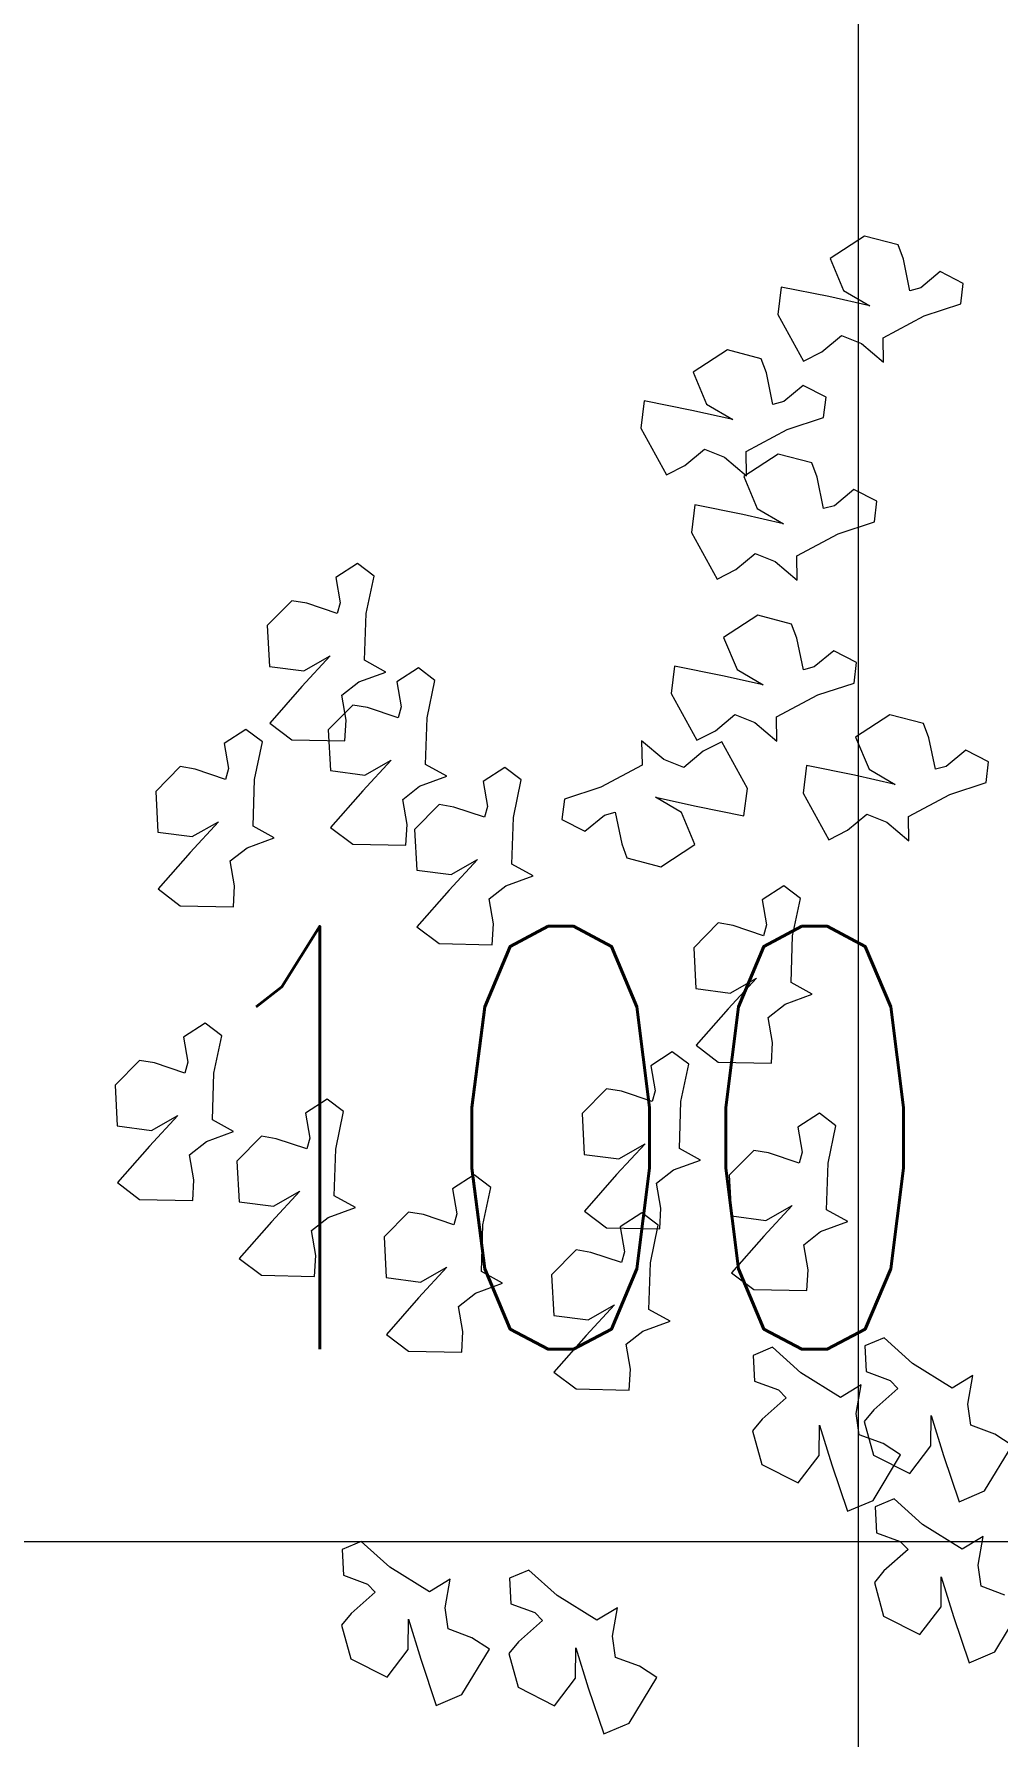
# Model space of a CAD drawing. Header units: millimetres. Extents: x 2016.56 to 2021.8, y 13721.83 to 13722.48.
# Drawn here: x 2017.84699 to 2017.852, y 13722.04993 to 13722.05878 of the extents above; entities that cross this region are included whole.
import ezdxf

# ---------------------------------------------------------------- set-up
doc = ezdxf.new("R2010")
doc.units = ezdxf.units.MM
doc.layers.get('0').update_dxf_attribs({"lineweight": 20})
doc.layers.add('DH', color=7, linetype='Continuous', lineweight=20)
doc.layers.add('DV', color=7, linetype='Continuous', lineweight=20)
doc.styles.get("Standard").update_dxf_attribs({"font": 'txt.shx', "width": 0.7, "height": 11})

msp = doc.modelspace()

# ---------------------------------------------------------------- linework, layer by layer
for p, q in [((2017.8513103, 13722.0577318), (2017.8511323, 13722.0576159)), ((2017.8514858, 13722.0576859), (2017.8513103, 13722.0577318)), ((2017.8511323, 13722.0576159), (2017.8512019, 13722.0574492)), ((2017.8515132, 13722.0576123), (2017.8514858, 13722.0576859)), ((2017.8515468, 13722.0574481), (2017.8515132, 13722.0576123)), ((2017.8517047, 13722.0575474), (2017.8516032, 13722.0574628)), ((2017.8518241, 13722.0574864), (2017.8517047, 13722.0575474)), ((2017.8508774, 13722.0574674), (2017.8508594, 13722.0573243)), ((2017.8511257, 13722.0574175), (2017.8508774, 13722.0574674)), ((2017.8512019, 13722.0574492), (2017.8513377, 13722.0573696)), ((2017.8516032, 13722.0574628), (2017.8515468, 13722.0574481)), ((2017.8518107, 13722.0573795), (2017.8518241, 13722.0574864)), ((2017.8513377, 13722.0573696), (2017.8511257, 13722.0574175)), ((2017.8516216, 13722.0573176), (2017.8518107, 13722.0573795)), ((2017.8508594, 13722.0573243), (2017.8509928, 13722.057082)), ((2017.8514072, 13722.0572029), (2017.8516216, 13722.0573176)), ((2017.8510893, 13722.0571309), (2017.8511908, 13722.0572155)), ((2017.8511908, 13722.0572155), (2017.8512943, 13722.0571736)), ((2017.8512943, 13722.0571736), (2017.8514097, 13722.0570769)), ((2017.8514097, 13722.0570769), (2017.8514072, 13722.0572029)), ((2017.8505976, 13722.0571402), (2017.8504197, 13722.0570243)), ((2017.8507731, 13722.0570943), (2017.8505976, 13722.0571402)), ((2017.8508005, 13722.0570207), (2017.8507731, 13722.0570943)), ((2017.8509928, 13722.057082), (2017.8510893, 13722.0571309)), ((2017.8504197, 13722.0570243), (2017.8504892, 13722.0568576)), ((2017.8508341, 13722.0568565), (2017.8508005, 13722.0570207)), ((2017.850992, 13722.0569558), (2017.8508905, 13722.0568712)), ((2017.8511114, 13722.0568948), (2017.850992, 13722.0569558)), ((2017.851098, 13722.0567879), (2017.8511114, 13722.0568948)), ((2017.8501647, 13722.0568758), (2017.8501468, 13722.0567327)), ((2017.8504131, 13722.0568259), (2017.8501647, 13722.0568758)), ((2017.850625, 13722.056778), (2017.8504131, 13722.0568259)), ((2017.8504892, 13722.0568576), (2017.850625, 13722.056778)), ((2017.8508905, 13722.0568712), (2017.8508341, 13722.0568565)), ((2017.8501468, 13722.0567327), (2017.8502801, 13722.0564904)), ((2017.8506945, 13722.0566113), (2017.8509089, 13722.056726)), ((2017.8509089, 13722.056726), (2017.851098, 13722.0567879)), ((2017.8502801, 13722.0564904), (2017.8503767, 13722.0565393)), ((2017.8503767, 13722.0565393), (2017.8504781, 13722.0566239)), ((2017.8504781, 13722.0566239), (2017.8505817, 13722.056582)), ((2017.8505817, 13722.056582), (2017.850697, 13722.0564853)), ((2017.8508612, 13722.0565984), (2017.8506833, 13722.0564824)), ((2017.850697, 13722.0564853), (2017.8506945, 13722.0566113)), ((2017.8510368, 13722.0565525), (2017.8508612, 13722.0565984)), ((2017.8510642, 13722.0564789), (2017.8510368, 13722.0565525)), ((2017.8506833, 13722.0564824), (2017.8507528, 13722.0563158)), ((2017.8510977, 13722.0563147), (2017.8510642, 13722.0564789)), ((2017.8512556, 13722.0564139), (2017.8511542, 13722.0563293)), ((2017.8513751, 13722.056353), (2017.8512556, 13722.0564139)), ((2017.8504284, 13722.056334), (2017.8504104, 13722.0561909)), ((2017.8506767, 13722.056284), (2017.8504284, 13722.056334)), ((2017.8508886, 13722.0562361), (2017.8506767, 13722.056284)), ((2017.8507528, 13722.0563158), (2017.8508886, 13722.0562361)), ((2017.8511542, 13722.0563293), (2017.8510977, 13722.0563147)), ((2017.8513616, 13722.056246), (2017.8513751, 13722.056353)), ((2017.8504104, 13722.0561909), (2017.8505437, 13722.0559486)), ((2017.8509582, 13722.0560695), (2017.8511726, 13722.0561842)), ((2017.8511726, 13722.0561842), (2017.8513616, 13722.056246)), ((2017.8486733, 13722.0560287), (2017.8485608, 13722.0559557)), ((2017.8487592, 13722.0559636), (2017.8486733, 13722.0560287)), ((2017.8506403, 13722.0559974), (2017.8507418, 13722.056082)), ((2017.8507418, 13722.056082), (2017.8508453, 13722.0560402)), ((2017.8508453, 13722.0560402), (2017.8509606, 13722.0559434)), ((2017.8509606, 13722.0559434), (2017.8509582, 13722.0560695)), ((2017.8485608, 13722.0559557), (2017.8485833, 13722.0558256)), ((2017.8487182, 13722.0557689), (2017.8487592, 13722.0559636)), ((2017.8505437, 13722.0559486), (2017.8506403, 13722.0559974)), ((2017.8483313, 13722.0558355), (2017.8482038, 13722.0557064)), ((2017.8484088, 13722.0558224), (2017.8483313, 13722.0558355)), ((2017.8485678, 13722.0557694), (2017.8484088, 13722.0558224)), ((2017.8485833, 13722.0558256), (2017.8485678, 13722.0557694)), ((2017.8487103, 13722.0555259), (2017.8487182, 13722.0557689)), ((2017.8507558, 13722.0557602), (2017.8505778, 13722.0556442)), ((2017.8509313, 13722.0557143), (2017.8507558, 13722.0557602)), ((2017.8482038, 13722.0557064), (2017.8482153, 13722.0554943)), ((2017.8509587, 13722.0556407), (2017.8509313, 13722.0557143)), ((2017.8505778, 13722.0556442), (2017.8506474, 13722.0554776)), ((2017.8509923, 13722.0554765), (2017.8509587, 13722.0556407)), ((2017.8511502, 13722.0555757), (2017.8510487, 13722.0554911)), ((2017.8512696, 13722.0555148), (2017.8511502, 13722.0555757)), ((2017.8482153, 13722.0554943), (2017.8483943, 13722.0554712)), ((2017.8485313, 13722.055549), (2017.8483838, 13722.0553894)), ((2017.8483943, 13722.0554712), (2017.8485313, 13722.055549)), ((2017.8488207, 13722.055465), (2017.8487103, 13722.0555259)), ((2017.8489902, 13722.0554863), (2017.8488777, 13722.0554133)), ((2017.8490761, 13722.0554212), (2017.8489902, 13722.0554863)), ((2017.8503229, 13722.0554958), (2017.8503049, 13722.0553527)), ((2017.8505713, 13722.0554458), (2017.8503229, 13722.0554958)), ((2017.8506474, 13722.0554776), (2017.8507832, 13722.0553979)), ((2017.8510487, 13722.0554911), (2017.8509923, 13722.0554765)), ((2017.8512562, 13722.0554078), (2017.8512696, 13722.0555148)), ((2017.8483838, 13722.0553894), (2017.8482164, 13722.0551994)), ((2017.8485913, 13722.0553448), (2017.8486793, 13722.0554135)), ((2017.8486793, 13722.0554135), (2017.8488207, 13722.055465)), ((2017.8488777, 13722.0554133), (2017.8489002, 13722.0552832)), ((2017.8490352, 13722.0552266), (2017.8490761, 13722.0554212)), ((2017.8507832, 13722.0553979), (2017.8505713, 13722.0554458)), ((2017.8510671, 13722.055346), (2017.8512562, 13722.0554078)), ((2017.8486138, 13722.0552146), (2017.8485913, 13722.0553448)), ((2017.8503049, 13722.0553527), (2017.8504383, 13722.0551104)), ((2017.8508527, 13722.0552313), (2017.8510671, 13722.055346)), ((2017.8486483, 13722.0552931), (2017.8485208, 13722.055164)), ((2017.8486078, 13722.0551066), (2017.8486138, 13722.0552146)), ((2017.8487257, 13722.05528), (2017.8486483, 13722.0552931)), ((2017.8488847, 13722.055227), (2017.8487257, 13722.05528)), ((2017.8489002, 13722.0552832), (2017.8488847, 13722.055227)), ((2017.8490273, 13722.0549835), (2017.8490352, 13722.0552266)), ((2017.8505349, 13722.0551592), (2017.8506363, 13722.0552438)), ((2017.8506363, 13722.0552438), (2017.8507398, 13722.055202)), ((2017.8508552, 13722.0551052), (2017.8508527, 13722.0552313)), ((2017.8514424, 13722.0552427), (2017.8512644, 13722.0551267)), ((2017.8516179, 13722.0551968), (2017.8514424, 13722.0552427)), ((2017.8480927, 13722.0551662), (2017.8479802, 13722.0550932)), ((2017.8481786, 13722.0551011), (2017.8480927, 13722.0551662)), ((2017.8482164, 13722.0551994), (2017.8483313, 13722.0551122)), ((2017.8485208, 13722.055164), (2017.8485322, 13722.054952)), ((2017.8504383, 13722.0551104), (2017.8505349, 13722.0551592)), ((2017.8507398, 13722.055202), (2017.8508552, 13722.0551052)), ((2017.8512644, 13722.0551267), (2017.851334, 13722.0549601)), ((2017.8516453, 13722.0551232), (2017.8516179, 13722.0551968)), ((2017.8516789, 13722.054959), (2017.8516453, 13722.0551232)), ((2017.8479802, 13722.0550932), (2017.8480027, 13722.054963)), ((2017.8481377, 13722.0549064), (2017.8481786, 13722.0551011)), ((2017.8483313, 13722.0551122), (2017.8486078, 13722.0551066)), ((2017.8501511, 13722.0551071), (2017.8501536, 13722.0549811)), ((2017.8502665, 13722.0550104), (2017.8501511, 13722.0551071)), ((2017.8504714, 13722.0550532), (2017.85037, 13722.0549686)), ((2017.850568, 13722.055102), (2017.8504714, 13722.0550532)), ((2017.8507014, 13722.0548597), (2017.850568, 13722.055102)), ((2017.8518368, 13722.0550582), (2017.8517353, 13722.0549736)), ((2017.8519562, 13722.0549973), (2017.8518368, 13722.0550582)), ((2017.8477508, 13722.054973), (2017.8476233, 13722.0548439)), ((2017.8478282, 13722.0549599), (2017.8477508, 13722.054973)), ((2017.8479872, 13722.0549068), (2017.8478282, 13722.0549599)), ((2017.8480027, 13722.054963), (2017.8479872, 13722.0549068)), ((2017.8485322, 13722.054952), (2017.8487113, 13722.0549288)), ((2017.8488482, 13722.0550066), (2017.8487007, 13722.054847)), ((2017.8487113, 13722.0549288), (2017.8488482, 13722.0550066)), ((2017.8491377, 13722.0549226), (2017.8490273, 13722.0549835)), ((2017.8494393, 13722.0549688), (2017.8493268, 13722.0548958)), ((2017.8495252, 13722.0549037), (2017.8494393, 13722.0549688)), ((2017.8501536, 13722.0549811), (2017.8499392, 13722.0548664)), ((2017.85037, 13722.0549686), (2017.8502665, 13722.0550104)), ((2017.8510095, 13722.0549783), (2017.8509915, 13722.0548352)), ((2017.8512578, 13722.0549283), (2017.8510095, 13722.0549783)), ((2017.851334, 13722.0549601), (2017.8514698, 13722.0548804)), ((2017.8517353, 13722.0549736), (2017.8516789, 13722.054959)), ((2017.8519428, 13722.0548903), (2017.8519562, 13722.0549973)), ((2017.8481298, 13722.0546634), (2017.8481377, 13722.0549064)), ((2017.8489082, 13722.0548024), (2017.8489962, 13722.0548711)), ((2017.8489962, 13722.0548711), (2017.8491377, 13722.0549226)), ((2017.8493268, 13722.0548958), (2017.8493493, 13722.0547657)), ((2017.8494842, 13722.054709), (2017.8495252, 13722.0549037)), ((2017.8499392, 13722.0548664), (2017.8497501, 13722.0548045)), ((2017.8506834, 13722.0547166), (2017.8507014, 13722.0548597)), ((2017.8514698, 13722.0548804), (2017.8512578, 13722.0549283)), ((2017.8517537, 13722.0548285), (2017.8519428, 13722.0548903)), ((2017.8476233, 13722.0548439), (2017.8476347, 13722.0546318)), ((2017.8487007, 13722.054847), (2017.8485333, 13722.054657)), ((2017.8489308, 13722.0546722), (2017.8489082, 13722.0548024)), ((2017.8490973, 13722.0547756), (2017.8489698, 13722.0546465)), ((2017.8491747, 13722.0547625), (2017.8490973, 13722.0547756)), ((2017.8497501, 13722.0548045), (2017.8497367, 13722.0546976)), ((2017.8502231, 13722.0548145), (2017.850435, 13722.0547665)), ((2017.8503589, 13722.0547348), (2017.8502231, 13722.0548145)), ((2017.850435, 13722.0547665), (2017.8506834, 13722.0547166)), ((2017.8509915, 13722.0548352), (2017.8511249, 13722.0545929)), ((2017.8515393, 13722.0547138), (2017.8517537, 13722.0548285)), ((2017.8479507, 13722.0546865), (2017.8478032, 13722.0545269)), ((2017.8478138, 13722.0546087), (2017.8479507, 13722.0546865)), ((2017.8493338, 13722.0547095), (2017.8491747, 13722.0547625)), ((2017.8493493, 13722.0547657), (2017.8493338, 13722.0547095)), ((2017.8494763, 13722.054466), (2017.8494842, 13722.054709)), ((2017.8497367, 13722.0546976), (2017.8498561, 13722.0546367)), ((2017.8498561, 13722.0546367), (2017.8499576, 13722.0547212)), ((2017.8499576, 13722.0547212), (2017.850014, 13722.0547359)), ((2017.850014, 13722.0547359), (2017.8500476, 13722.0545717)), ((2017.8504285, 13722.0545681), (2017.8503589, 13722.0547348)), ((2017.8512214, 13722.0546417), (2017.8513229, 13722.0547263)), ((2017.8513229, 13722.0547263), (2017.8514264, 13722.0546845)), ((2017.8514264, 13722.0546845), (2017.8515418, 13722.0545877)), ((2017.8515418, 13722.0545877), (2017.8515393, 13722.0547138)), ((2017.8476347, 13722.0546318), (2017.8478138, 13722.0546087)), ((2017.8480987, 13722.054551), (2017.8482402, 13722.0546025)), ((2017.8482402, 13722.0546025), (2017.8481298, 13722.0546634)), ((2017.8485333, 13722.054657), (2017.8486483, 13722.0545698)), ((2017.8489248, 13722.0545642), (2017.8489308, 13722.0546722)), ((2017.8489698, 13722.0546465), (2017.8489813, 13722.0544344)), ((2017.8511249, 13722.0545929), (2017.8512214, 13722.0546417)), ((2017.8478032, 13722.0545269), (2017.8476358, 13722.0543368)), ((2017.8480107, 13722.0544823), (2017.8480987, 13722.054551)), ((2017.8486483, 13722.0545698), (2017.8489248, 13722.0545642)), ((2017.8500476, 13722.0545717), (2017.850075, 13722.0544981)), ((2017.8502505, 13722.0544522), (2017.8504285, 13722.0545681)), ((2017.8480333, 13722.0543521), (2017.8480107, 13722.0544823)), ((2017.8489813, 13722.0544344), (2017.8491603, 13722.0544113)), ((2017.8492972, 13722.0544891), (2017.8491498, 13722.0543295)), ((2017.8491603, 13722.0544113), (2017.8492972, 13722.0544891)), ((2017.8495867, 13722.0544051), (2017.8494763, 13722.054466)), ((2017.850075, 13722.0544981), (2017.8502505, 13722.0544522)), ((2017.8476358, 13722.0543368), (2017.8477508, 13722.0542497)), ((2017.8480273, 13722.054244), (2017.8480333, 13722.0543521)), ((2017.8491498, 13722.0543295), (2017.8489824, 13722.0541394)), ((2017.8493573, 13722.0542849), (2017.8494453, 13722.0543536)), ((2017.8494453, 13722.0543536), (2017.8495867, 13722.0544051)), ((2017.8508912, 13722.0543529), (2017.8507787, 13722.0542799)), ((2017.8509771, 13722.0542878), (2017.8508912, 13722.0543529)), ((2017.8477508, 13722.0542497), (2017.8480273, 13722.054244)), ((2017.8493798, 13722.0541547), (2017.8493573, 13722.0542849)), ((2017.8507787, 13722.0542799), (2017.8508013, 13722.0541497)), ((2017.8509362, 13722.0540931), (2017.8509771, 13722.0542878)), ((2017.8493738, 13722.0540466), (2017.8493798, 13722.0541547)), ((2017.8505493, 13722.0541596), (2017.8504218, 13722.0540306)), ((2017.8506267, 13722.0541466), (2017.8505493, 13722.0541596)), ((2017.8507857, 13722.0540935), (2017.8506267, 13722.0541466)), ((2017.8508013, 13722.0541497), (2017.8507857, 13722.0540935)), ((2017.8489824, 13722.0541394), (2017.8490973, 13722.0540523)), ((2017.8509283, 13722.0538501), (2017.8509362, 13722.0540931)), ((2017.8490973, 13722.0540523), (2017.8493738, 13722.0540466)), ((2017.8504218, 13722.0540306), (2017.8504332, 13722.0538185)), ((2017.8504332, 13722.0538185), (2017.8506123, 13722.0537954)), ((2017.8507492, 13722.0538732), (2017.8506018, 13722.0537136)), ((2017.8506123, 13722.0537954), (2017.8507492, 13722.0538732)), ((2017.8510387, 13722.0537892), (2017.8509283, 13722.0538501)), ((2017.8506018, 13722.0537136), (2017.8504343, 13722.0535235)), ((2017.8508093, 13722.0536689), (2017.8508973, 13722.0537377)), ((2017.8508973, 13722.0537377), (2017.8510387, 13722.0537892)), ((2017.8478812, 13722.0536385), (2017.8477687, 13722.0535655)), ((2017.8479671, 13722.0535734), (2017.8478812, 13722.0536385)), ((2017.8508318, 13722.0535388), (2017.8508093, 13722.0536689)), ((2017.8477687, 13722.0535655), (2017.8477913, 13722.0534354)), ((2017.8479262, 13722.0533787), (2017.8479671, 13722.0535734)), ((2017.8508258, 13722.0534307), (2017.8508318, 13722.0535388)), ((2017.8475393, 13722.0534453), (2017.8474118, 13722.0533162)), ((2017.8476167, 13722.0534322), (2017.8475393, 13722.0534453)), ((2017.8503107, 13722.0534903), (2017.8501982, 13722.0534174)), ((2017.8503966, 13722.0534252), (2017.8503107, 13722.0534903)), ((2017.8504343, 13722.0535235), (2017.8505493, 13722.0534364)), ((2017.8477757, 13722.0533792), (2017.8476167, 13722.0534322)), ((2017.8477913, 13722.0534354), (2017.8477757, 13722.0533792)), ((2017.8479183, 13722.0531357), (2017.8479262, 13722.0533787)), ((2017.8501982, 13722.0534174), (2017.8502207, 13722.0532872)), ((2017.8503556, 13722.0532306), (2017.8503966, 13722.0534252)), ((2017.8505493, 13722.0534364), (2017.8508258, 13722.0534307)), ((2017.8474118, 13722.0533162), (2017.8474232, 13722.0531041)), ((2017.8499687, 13722.0532971), (2017.8498412, 13722.053168)), ((2017.8500462, 13722.0532841), (2017.8499687, 13722.0532971)), ((2017.8502052, 13722.053231), (2017.8500462, 13722.0532841)), ((2017.8502207, 13722.0532872), (2017.8502052, 13722.053231)), ((2017.8485151, 13722.0532438), (2017.8484026, 13722.0531708)), ((2017.848601, 13722.0531786), (2017.8485151, 13722.0532438)), ((2017.84856, 13722.052984), (2017.848601, 13722.0531786)), ((2017.8503477, 13722.0529875), (2017.8503556, 13722.0532306)), ((2017.8474232, 13722.0531041), (2017.8476023, 13722.053081)), ((2017.8477392, 13722.0531588), (2017.8475918, 13722.0529992)), ((2017.8476023, 13722.053081), (2017.8477392, 13722.0531588)), ((2017.8480287, 13722.0530748), (2017.8479183, 13722.0531357)), ((2017.8484026, 13722.0531708), (2017.8484251, 13722.0530406)), ((2017.8498412, 13722.053168), (2017.8498527, 13722.052956)), ((2017.8510761, 13722.0531702), (2017.8509636, 13722.0530972)), ((2017.8509636, 13722.0530972), (2017.8509861, 13722.0529671)), ((2017.851162, 13722.0531051), (2017.8510761, 13722.0531702)), ((2017.851121, 13722.0529104), (2017.851162, 13722.0531051)), ((2017.8475918, 13722.0529992), (2017.8474243, 13722.0528092)), ((2017.8477992, 13722.0529546), (2017.8478872, 13722.0530233)), ((2017.8478872, 13722.0530233), (2017.8480287, 13722.0530748)), ((2017.8481732, 13722.0530505), (2017.8480457, 13722.0529214)), ((2017.8482506, 13722.0530375), (2017.8481732, 13722.0530505)), ((2017.8484096, 13722.0529844), (2017.8482506, 13722.0530375)), ((2017.8484251, 13722.0530406), (2017.8484096, 13722.0529844)), ((2017.8501687, 13722.0530106), (2017.8500212, 13722.0528511)), ((2017.8500318, 13722.0529329), (2017.8501687, 13722.0530106)), ((2017.8478218, 13722.0528244), (2017.8477992, 13722.0529546)), ((2017.8480457, 13722.0529214), (2017.8480571, 13722.0527094)), ((2017.8485522, 13722.0527409), (2017.84856, 13722.052984)), ((2017.8498527, 13722.052956), (2017.8500318, 13722.0529329)), ((2017.8503167, 13722.0528751), (2017.8504581, 13722.0529267)), ((2017.8504581, 13722.0529267), (2017.8503477, 13722.0529875)), ((2017.8507341, 13722.052977), (2017.8506066, 13722.0528479)), ((2017.8508116, 13722.0529639), (2017.8507341, 13722.052977)), ((2017.8509706, 13722.0529109), (2017.8508116, 13722.0529639)), ((2017.8509861, 13722.0529671), (2017.8509706, 13722.0529109)), ((2017.8511131, 13722.0526674), (2017.851121, 13722.0529104)), ((2017.8478158, 13722.0527164), (2017.8478218, 13722.0528244)), ((2017.8492805, 13722.0528495), (2017.849168, 13722.0527766)), ((2017.8493664, 13722.0527844), (2017.8492805, 13722.0528495)), ((2017.8500212, 13722.0528511), (2017.8498538, 13722.052661)), ((2017.8502287, 13722.0528064), (2017.8503167, 13722.0528751)), ((2017.8506066, 13722.0528479), (2017.8506181, 13722.0526358)), ((2017.8474243, 13722.0528092), (2017.8475393, 13722.052722)), ((2017.8483731, 13722.0527641), (2017.8482256, 13722.0526045)), ((2017.8482362, 13722.0526863), (2017.8483731, 13722.0527641)), ((2017.8486626, 13722.0526801), (2017.8485522, 13722.0527409)), ((2017.849168, 13722.0527766), (2017.8491905, 13722.0526464)), ((2017.8493254, 13722.0525898), (2017.8493664, 13722.0527844)), ((2017.8502512, 13722.0526762), (2017.8502287, 13722.0528064)), ((2017.8475393, 13722.052722), (2017.8478158, 13722.0527164)), ((2017.8480571, 13722.0527094), (2017.8482362, 13722.0526863)), ((2017.8485211, 13722.0526286), (2017.8486626, 13722.0526801)), ((2017.8489385, 13722.0526563), (2017.8488111, 13722.0525272)), ((2017.849016, 13722.0526432), (2017.8489385, 13722.0526563)), ((2017.849175, 13722.0525902), (2017.849016, 13722.0526432)), ((2017.8491905, 13722.0526464), (2017.849175, 13722.0525902)), ((2017.8498538, 13722.052661), (2017.8499687, 13722.0525739)), ((2017.8501519, 13722.0526527), (2017.8500394, 13722.0525797)), ((2017.8502378, 13722.0525876), (2017.8501519, 13722.0526527)), ((2017.8502452, 13722.0525682), (2017.8502512, 13722.0526762)), ((2017.8509341, 13722.0526905), (2017.8507866, 13722.0525309)), ((2017.8507971, 13722.0526127), (2017.8509341, 13722.0526905)), ((2017.8512235, 13722.0526065), (2017.8511131, 13722.0526674)), ((2017.8482256, 13722.0526045), (2017.8480582, 13722.0524144)), ((2017.8484331, 13722.0525598), (2017.8485211, 13722.0526286)), ((2017.8484556, 13722.0524296), (2017.8484331, 13722.0525598)), ((2017.8493175, 13722.0523467), (2017.8493254, 13722.0525898)), ((2017.8499687, 13722.0525739), (2017.8502452, 13722.0525682)), ((2017.8500394, 13722.0525797), (2017.8500619, 13722.0524495)), ((2017.8501969, 13722.0523929), (2017.8502378, 13722.0525876)), ((2017.8506181, 13722.0526358), (2017.8507971, 13722.0526127)), ((2017.8509941, 13722.0524863), (2017.8510821, 13722.052555)), ((2017.8510821, 13722.052555), (2017.8512235, 13722.0526065)), ((2017.8488111, 13722.0525272), (2017.8488225, 13722.0523152)), ((2017.8507866, 13722.0525309), (2017.8506192, 13722.0523408)), ((2017.8510166, 13722.0523561), (2017.8509941, 13722.0524863)), ((2017.8480582, 13722.0524144), (2017.8481732, 13722.0523273)), ((2017.8484496, 13722.0523216), (2017.8484556, 13722.0524296)), ((2017.84981, 13722.0524595), (2017.8496825, 13722.0523304)), ((2017.8498874, 13722.0524464), (2017.84981, 13722.0524595)), ((2017.8500464, 13722.0523934), (2017.8498874, 13722.0524464)), ((2017.8500619, 13722.0524495), (2017.8500464, 13722.0523934)), ((2017.850189, 13722.0521499), (2017.8501969, 13722.0523929)), ((2017.8481732, 13722.0523273), (2017.8484496, 13722.0523216)), ((2017.8488225, 13722.0523152), (2017.8490016, 13722.0522921)), ((2017.8491385, 13722.0523698), (2017.848991, 13722.0522103)), ((2017.8490016, 13722.0522921), (2017.8491385, 13722.0523698)), ((2017.849428, 13722.0522859), (2017.8493175, 13722.0523467)), ((2017.8496825, 13722.0523304), (2017.8496939, 13722.0521183)), ((2017.8506192, 13722.0523408), (2017.8507341, 13722.0522537)), ((2017.8510106, 13722.052248), (2017.8510166, 13722.0523561)), ((2017.848991, 13722.0522103), (2017.8488236, 13722.0520202)), ((2017.8491985, 13722.0521656), (2017.8492865, 13722.0522343)), ((2017.8492865, 13722.0522343), (2017.849428, 13722.0522859)), ((2017.8507341, 13722.0522537), (2017.8510106, 13722.052248)), ((2017.849221, 13722.0520354), (2017.8491985, 13722.0521656)), ((2017.8496939, 13722.0521183), (2017.849873, 13722.0520952)), ((2017.8500099, 13722.052173), (2017.8498624, 13722.0520134)), ((2017.849873, 13722.0520952), (2017.8500099, 13722.052173)), ((2017.8502994, 13722.052089), (2017.850189, 13722.0521499)), ((2017.849215, 13722.0519274), (2017.849221, 13722.0520354)), ((2017.8500699, 13722.0519688), (2017.8501579, 13722.0520375)), ((2017.8501579, 13722.0520375), (2017.8502994, 13722.052089)), ((2017.8488236, 13722.0520202), (2017.8489386, 13722.051933)), ((2017.8489386, 13722.051933), (2017.849215, 13722.0519274)), ((2017.8498624, 13722.0520134), (2017.849695, 13722.0518233)), ((2017.8500925, 13722.0518386), (2017.8500699, 13722.0519688)), ((2017.8508313, 13722.0519528), (2017.850732, 13722.051911)), ((2017.8509794, 13722.05182), (2017.8508313, 13722.0519528)), ((2017.8514119, 13722.052002), (2017.8513126, 13722.0519602)), ((2017.8513126, 13722.0519602), (2017.8513195, 13722.0518263)), ((2017.85156, 13722.0518692), (2017.8514119, 13722.052002)), ((2017.850732, 13722.051911), (2017.8507389, 13722.0517771)), ((2017.8517665, 13722.0517409), (2017.85156, 13722.0518692)), ((2017.849695, 13722.0518233), (2017.84981, 13722.0517362)), ((2017.8500865, 13722.0517305), (2017.8500925, 13722.0518386)), ((2017.8507389, 13722.0517771), (2017.8508629, 13722.0517315)), ((2017.851186, 13722.0516917), (2017.8509794, 13722.05182)), ((2017.8512939, 13722.0517569), (2017.851186, 13722.0516917)), ((2017.8512678, 13722.0516086), (2017.8512939, 13722.0517569)), ((2017.8513195, 13722.0518263), (2017.8514435, 13722.0517807)), ((2017.8514435, 13722.0517807), (2017.8514844, 13722.0517392)), ((2017.8518744, 13722.0518061), (2017.8517665, 13722.0517409)), ((2017.8518483, 13722.0516578), (2017.8518744, 13722.0518061)), ((2017.84981, 13722.0517362), (2017.8500865, 13722.0517305)), ((2017.8509038, 13722.0516899), (2017.8507784, 13722.0515788)), ((2017.8508629, 13722.0517315), (2017.8509038, 13722.0516899)), ((2017.8514844, 13722.0517392), (2017.851359, 13722.051628)), ((2017.8507784, 13722.0515788), (2017.8507284, 13722.0515182)), ((2017.8512833, 13722.051498), (2017.8512678, 13722.0516086)), ((2017.851359, 13722.051628), (2017.8513089, 13722.0515674)), ((2017.8516559, 13722.0514399), (2017.851657, 13722.0515974)), ((2017.851657, 13722.0515974), (2017.8517214, 13722.0513899)), ((2017.8518639, 13722.0515472), (2017.8518483, 13722.0516578)), ((2017.8507284, 13722.0515182), (2017.8507764, 13722.0513433)), ((2017.8510753, 13722.0513907), (2017.8510764, 13722.0515481)), ((2017.8510764, 13722.0515481), (2017.8511409, 13722.0513407)), ((2017.8514073, 13722.0514524), (2017.8512833, 13722.051498)), ((2017.8513089, 13722.0515674), (2017.851357, 13722.0513925)), ((2017.8519879, 13722.0515016), (2017.8518639, 13722.0515472)), ((2017.8520784, 13722.0514424), (2017.8519879, 13722.0515016)), ((2017.8514979, 13722.0513932), (2017.8514073, 13722.0514524)), ((2017.8515463, 13722.0512964), (2017.8516559, 13722.0514399)), ((2017.8519353, 13722.0512058), (2017.8520784, 13722.0514424)), ((2017.8507764, 13722.0513433), (2017.8509658, 13722.0512472)), ((2017.8509658, 13722.0512472), (2017.8510753, 13722.0513907)), ((2017.8511409, 13722.0513407), (2017.8512218, 13722.0511006)), ((2017.8513547, 13722.0511566), (2017.8514979, 13722.0513932)), ((2017.851357, 13722.0513925), (2017.8515463, 13722.0512964)), ((2017.8517214, 13722.0513899), (2017.8518024, 13722.0511498)), ((2017.8512218, 13722.0511006), (2017.8513547, 13722.0511566)), ((2017.8514646, 13722.0511644), (2017.8513653, 13722.0511225)), ((2017.8516127, 13722.0510316), (2017.8514646, 13722.0511644)), ((2017.8518024, 13722.0511498), (2017.8519353, 13722.0512058)), ((2017.8513653, 13722.0511225), (2017.8513722, 13722.0509886)), ((2017.8513722, 13722.0509886), (2017.8514962, 13722.050943)), ((2017.8518193, 13722.0509032), (2017.8516127, 13722.0510316)), ((2017.8519272, 13722.0509684), (2017.8518193, 13722.0509032)), ((2017.8519011, 13722.0508201), (2017.8519272, 13722.0509684)), ((2017.8486927, 13722.0509427), (2017.8485934, 13722.0509008)), ((2017.8485934, 13722.0509008), (2017.8486004, 13722.0507669)), ((2017.8488408, 13722.0508099), (2017.8486927, 13722.0509427)), ((2017.8515371, 13722.0509015), (2017.8514117, 13722.0507903)), ((2017.8514962, 13722.050943), (2017.8515371, 13722.0509015)), ((2017.8490474, 13722.0506815), (2017.8488408, 13722.0508099)), ((2017.8495636, 13722.0507945), (2017.8494643, 13722.0507527)), ((2017.8497117, 13722.0506617), (2017.8495636, 13722.0507945)), ((2017.8514117, 13722.0507903), (2017.8513617, 13722.0507298)), ((2017.8519166, 13722.0507096), (2017.8519011, 13722.0508201)), ((2017.8486004, 13722.0507669), (2017.8487243, 13722.0507213)), ((2017.8487243, 13722.0507213), (2017.8487653, 13722.0506798)), ((2017.8491553, 13722.0507467), (2017.8490474, 13722.0506815)), ((2017.8491292, 13722.0505984), (2017.8491553, 13722.0507467)), ((2017.8494643, 13722.0507527), (2017.8494712, 13722.0506187)), ((2017.8513617, 13722.0507298), (2017.8514097, 13722.0505548)), ((2017.8517086, 13722.0506022), (2017.8517097, 13722.0507597)), ((2017.8517097, 13722.0507597), (2017.8517742, 13722.0505522)), ((2017.8520406, 13722.050664), (2017.8519166, 13722.0507096)), ((2017.8487653, 13722.0506798), (2017.8486398, 13722.0505686)), ((2017.8494712, 13722.0506187), (2017.8495952, 13722.0505732)), ((2017.8499182, 13722.0505333), (2017.8497117, 13722.0506617)), ((2017.851988, 13722.0503682), (2017.8521312, 13722.0506048)), ((2017.8486398, 13722.0505686), (2017.8485898, 13722.0505081)), ((2017.8489367, 13722.0503805), (2017.8489378, 13722.050538)), ((2017.8489378, 13722.050538), (2017.8490023, 13722.0503305)), ((2017.8491447, 13722.0504879), (2017.8491292, 13722.0505984)), ((2017.8496361, 13722.0505316), (2017.8495107, 13722.0504204)), ((2017.8495952, 13722.0505732), (2017.8496361, 13722.0505316)), ((2017.8500261, 13722.0505985), (2017.8499182, 13722.0505333)), ((2017.85, 13722.0504503), (2017.8500261, 13722.0505985)), ((2017.8514097, 13722.0505548), (2017.8515991, 13722.0504587)), ((2017.8515991, 13722.0504587), (2017.8517086, 13722.0506022)), ((2017.8517742, 13722.0505522), (2017.8518551, 13722.0503122)), ((2017.8485898, 13722.0505081), (2017.8486378, 13722.0503331)), ((2017.8492687, 13722.0504423), (2017.8491447, 13722.0504879)), ((2017.8493593, 13722.0503831), (2017.8492687, 13722.0504423)), ((2017.8500156, 13722.0503397), (2017.85, 13722.0504503)), ((2017.8488272, 13722.050237), (2017.8489367, 13722.0503805)), ((2017.8492161, 13722.0501465), (2017.8493593, 13722.0503831)), ((2017.8495107, 13722.0504204), (2017.8494606, 13722.0503599)), ((2017.8494606, 13722.0503599), (2017.8495087, 13722.050185)), ((2017.8498076, 13722.0502324), (2017.8498087, 13722.0503898)), ((2017.8498087, 13722.0503898), (2017.8498731, 13722.0501823)), ((2017.8501396, 13722.0502941), (2017.8500156, 13722.0503397)), ((2017.8518551, 13722.0503122), (2017.851988, 13722.0503682)), ((2017.8486378, 13722.0503331), (2017.8488272, 13722.050237)), ((2017.8490023, 13722.0503305), (2017.8490832, 13722.0500905)), ((2017.8502301, 13722.0502349), (2017.8501396, 13722.0502941)), ((2017.8495087, 13722.050185), (2017.849698, 13722.0500888)), ((2017.849698, 13722.0500888), (2017.8498076, 13722.0502324)), ((2017.8498731, 13722.0501823), (2017.849954, 13722.0499423)), ((2017.850087, 13722.0499983), (2017.8502301, 13722.0502349)), ((2017.8490832, 13722.0500905), (2017.8492161, 13722.0501465)), ((2017.849954, 13722.0499423), (2017.850087, 13722.0499983))]:
    msp.add_line(p, q)
at = {"layer": 'DH'}
msp.add_line((2017.8406907, 13722.0509424), (2017.8578907, 13722.0509424), dxfattribs=at)
at = {"layer": 'DV'}
msp.add_line((2017.8512783, 13722.1313891), (2017.8512783, 13722.0461891), dxfattribs=at)

# ---------------------------------------------------------------- texts
at = {"layer": 'DH', "width": 0.7}
msp.add_text('100', height=0.0022, dxfattribs=at).set_placement((2017.8477507, 13722.0519424))

doc.saveas('drawing.dxf')
